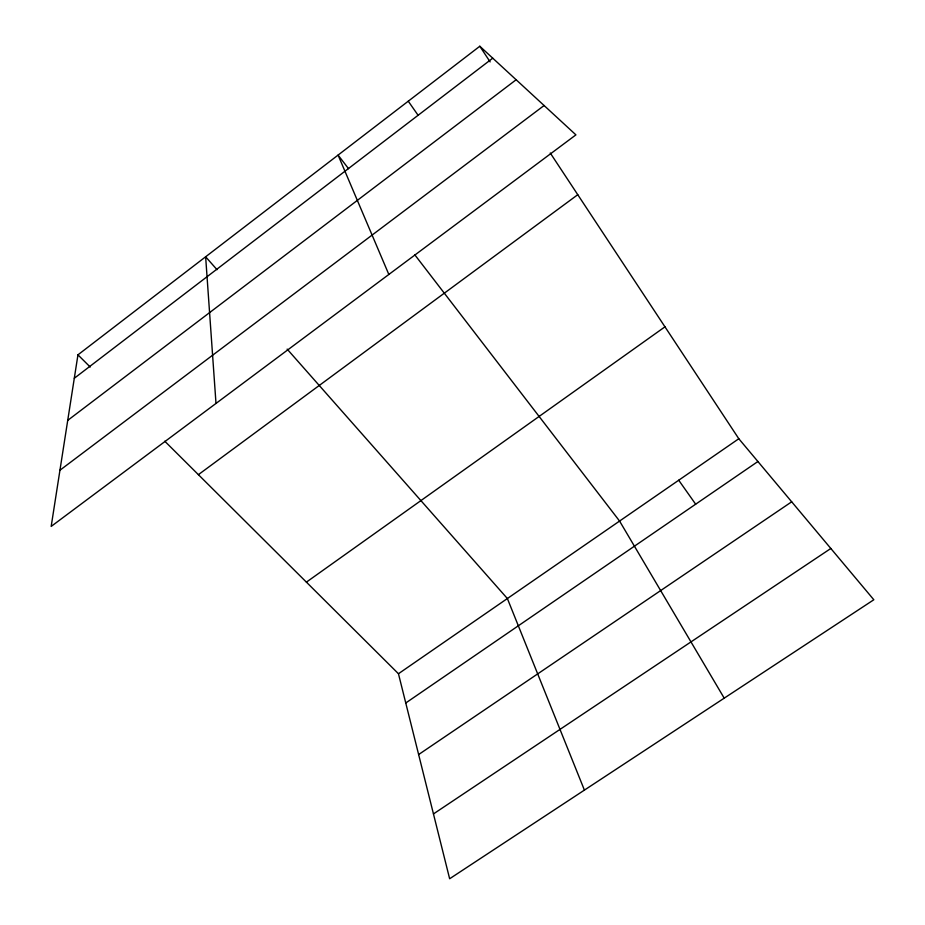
<?xml version="1.0" encoding="UTF-8"?>
<svg xmlns="http://www.w3.org/2000/svg" width="925" height="925" viewBox="0 0 925 925"><rect width="100%" height="100%" fill="white"/><g stroke="black" fill="none" stroke-linecap="round" stroke-linejoin="round"><path stroke-width="1.39" d="M77.954 354.842L51.176 526.418L575.917 134.865L479.809 46.25L77.954 354.842L90.222 367.04M74.301 378.267L492.748 58.182M67.722 420.378L516.15 79.747M59.94 470.235L544.097 105.519M198.389 474.664L577.767 194.701M306.395 582.137L664.959 326.837M398.455 673.735L738.809 438.739L873.824 599.758L449.642 878.75L398.455 673.735L164.766 441.202M405.763 702.988L757.899 461.517M418.632 754.546L791.684 501.812M433.467 813.919L830.823 548.479M217.028 269.695L205.639 256.792L215.999 403.427M287.155 349.118L507.374 598.533L584.415 790.112M348.575 168.72L338.087 155.088L388.835 274.459M414.828 254.849L619.577 521.064L724.217 698.167M678.719 480.225L695.658 504.194M408.26 101.195L418.1 115.278M479.809 46.25L490.134 61.894M550.259 153.018L738.809 438.739"/></g></svg>
